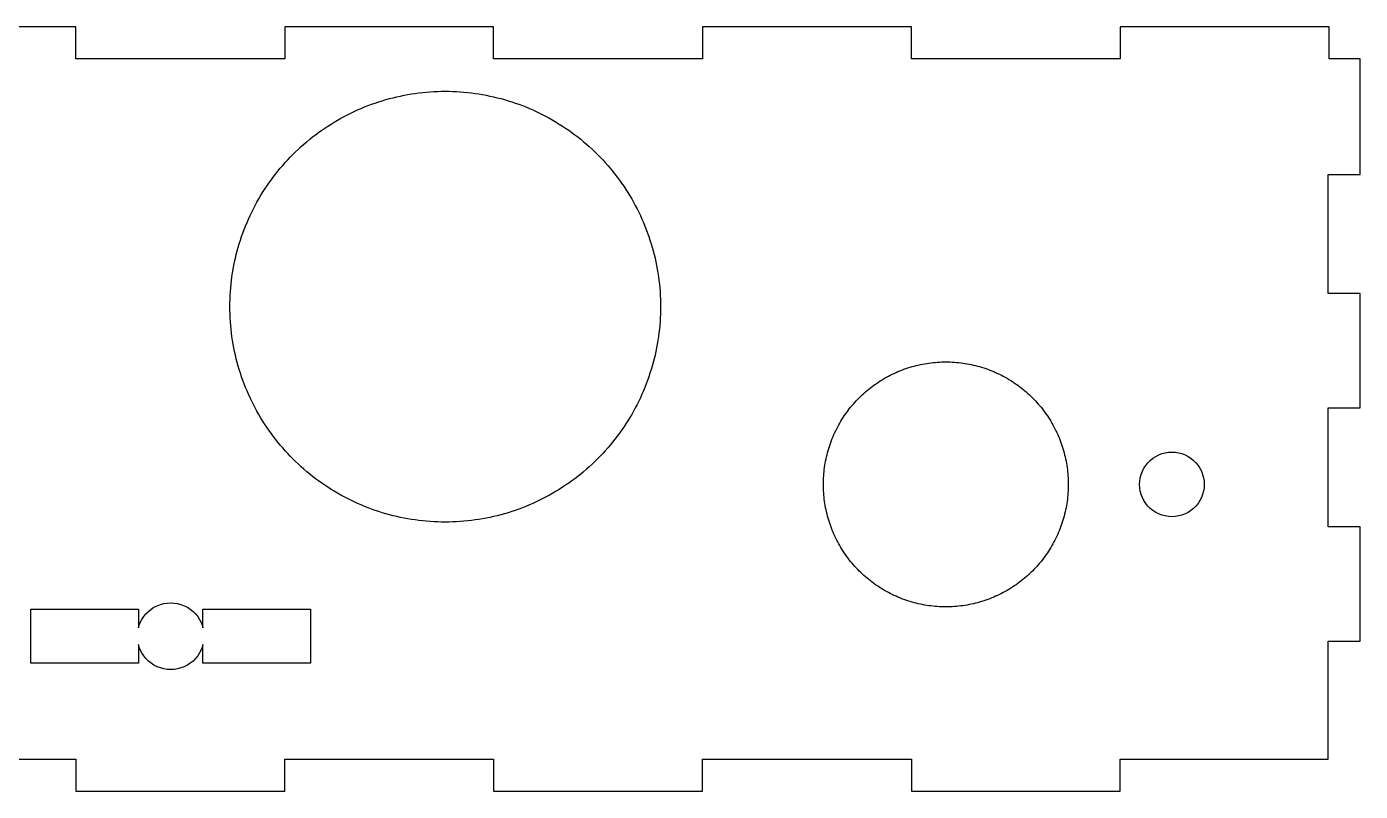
# Model space of a CAD drawing. Header units: metres. Extents: x -28 to 200, y 0 to 71.
# Drawn here: x 76.1 to 200, y 0 to 71 of the extents above; entities that cross this region are included whole.
import ezdxf

# ---------------------------------------------------------------- set-up
doc = ezdxf.new("R2010")
doc.units = ezdxf.units.M

msp = doc.modelspace()

# ---------------------------------------------------------------- linework, layer by layer
for p, q in [((80.7, 71), (61.3, 71)), ((80.7, 68), (80.7, 71)), ((119.5, 71), (100.1, 71)), ((100.1, 71), (100.1, 68)), ((119.5, 68), (119.5, 71)), ((158.3, 71), (138.9, 71)), ((138.9, 71), (138.9, 68)), ((158.3, 68), (158.3, 71)), ((197.1, 71), (177.7, 71)), ((177.7, 71), (177.7, 68)), ((197.1, 68), (197.1, 71)), ((100.1, 68), (80.7, 68)), ((138.9, 68), (119.5, 68)), ((177.7, 68), (158.3, 68)), ((200, 68), (197.1, 68)), ((200, 57.2667), (200, 68)), ((110.162, 64.4059), (110.501, 64.4874)), ((110.501, 64.4874), (110.842, 64.5629)), ((110.842, 64.5629), (111.184, 64.6325)), ((111.184, 64.6325), (111.527, 64.6962)), ((111.527, 64.6962), (111.871, 64.7538)), ((111.871, 64.7538), (112.217, 64.8054)), ((112.217, 64.8054), (112.563, 64.8509)), ((112.563, 64.8509), (112.909, 64.8904)), ((112.909, 64.8904), (113.257, 64.9239)), ((113.257, 64.9239), (113.605, 64.9513)), ((113.605, 64.9513), (113.953, 64.9726)), ((113.953, 64.9726), (114.302, 64.9878)), ((114.302, 64.9878), (114.651, 64.9969)), ((114.651, 64.9969), (115, 65)), ((115, 65), (115.349, 64.9969)), ((115.349, 64.9969), (115.698, 64.9878)), ((115.698, 64.9878), (116.047, 64.9726)), ((116.047, 64.9726), (116.395, 64.9513)), ((116.395, 64.9513), (116.743, 64.9239)), ((116.743, 64.9239), (117.091, 64.8904)), ((117.091, 64.8904), (117.437, 64.8509)), ((117.437, 64.8509), (117.783, 64.8054)), ((117.783, 64.8054), (118.129, 64.7538)), ((118.129, 64.7538), (118.473, 64.6962)), ((118.473, 64.6962), (118.816, 64.6325)), ((118.816, 64.6325), (119.158, 64.5629)), ((119.158, 64.5629), (119.499, 64.4874)), ((119.499, 64.4874), (119.838, 64.4059)), ((106.548, 63.1261), (106.865, 63.2709)), ((106.865, 63.2709), (107.185, 63.4101)), ((107.185, 63.4101), (107.508, 63.5437)), ((107.508, 63.5437), (107.833, 63.6716)), ((107.833, 63.6716), (108.16, 63.7939)), ((108.16, 63.7939), (108.489, 63.9104)), ((108.489, 63.9104), (108.82, 64.0211)), ((108.82, 64.0211), (109.153, 64.1261)), ((109.153, 64.1261), (109.487, 64.2252)), ((109.487, 64.2252), (109.824, 64.3185)), ((109.824, 64.3185), (110.162, 64.4059)), ((119.838, 64.4059), (120.176, 64.3185)), ((120.176, 64.3185), (120.513, 64.2252)), ((120.513, 64.2252), (120.847, 64.1261)), ((120.847, 64.1261), (121.18, 64.0211)), ((121.18, 64.0211), (121.511, 63.9104)), ((121.511, 63.9104), (121.84, 63.7939)), ((121.84, 63.7939), (122.167, 63.6716)), ((122.167, 63.6716), (122.492, 63.5437)), ((122.492, 63.5437), (122.815, 63.4101)), ((122.815, 63.4101), (123.135, 63.2709)), ((123.135, 63.2709), (123.452, 63.1261)), ((104.107, 61.7734), (104.402, 61.961)), ((104.402, 61.961), (104.699, 62.1433)), ((104.699, 62.1433), (105, 62.3205)), ((105, 62.3205), (105.304, 62.4924)), ((105.304, 62.4924), (105.611, 62.659)), ((105.611, 62.659), (105.92, 62.8201)), ((105.92, 62.8201), (106.233, 62.9759)), ((106.233, 62.9759), (106.548, 63.1261)), ((123.452, 63.1261), (123.767, 62.9759)), ((123.767, 62.9759), (124.08, 62.8201)), ((124.08, 62.8201), (124.389, 62.659)), ((124.389, 62.659), (124.696, 62.4924)), ((124.696, 62.4924), (125, 62.3205)), ((125, 62.3205), (125.301, 62.1433)), ((125.301, 62.1433), (125.598, 61.961)), ((125.598, 61.961), (125.893, 61.7734)), ((102.414, 60.5429), (102.687, 60.7602)), ((102.687, 60.7602), (102.964, 60.9727)), ((102.964, 60.9727), (103.244, 61.1803)), ((103.244, 61.1803), (103.528, 61.383)), ((103.528, 61.383), (103.816, 61.5807)), ((103.816, 61.5807), (104.107, 61.7734)), ((125.893, 61.7734), (126.184, 61.5807)), ((126.184, 61.5807), (126.472, 61.383)), ((126.472, 61.383), (126.756, 61.1803)), ((126.756, 61.1803), (127.036, 60.9727)), ((127.036, 60.9727), (127.313, 60.7602)), ((127.313, 60.7602), (127.586, 60.5429)), ((101.107, 59.3868), (101.36, 59.6271)), ((101.36, 59.6271), (101.617, 59.8629)), ((101.617, 59.8629), (101.879, 60.0942)), ((101.879, 60.0942), (102.144, 60.3209)), ((102.144, 60.3209), (102.414, 60.5429)), ((127.586, 60.5429), (127.856, 60.3209)), ((127.856, 60.3209), (128.121, 60.0942)), ((128.121, 60.0942), (128.383, 59.8629)), ((128.383, 59.8629), (128.64, 59.6271)), ((128.64, 59.6271), (128.893, 59.3868)), ((99.9058, 58.1212), (100.137, 58.3826)), ((100.137, 58.3826), (100.373, 58.64)), ((100.373, 58.64), (100.613, 58.8932)), ((100.613, 58.8932), (100.858, 59.1421)), ((100.858, 59.1421), (101.107, 59.3868)), ((128.893, 59.3868), (129.142, 59.1421)), ((129.142, 59.1421), (129.387, 58.8932)), ((129.387, 58.8932), (129.627, 58.64)), ((129.627, 58.64), (129.863, 58.3826)), ((129.863, 58.3826), (130.094, 58.1212)), ((98.8197, 56.7557), (99.0273, 57.0363)), ((99.0273, 57.0363), (99.2398, 57.3132)), ((99.2398, 57.3132), (99.4571, 57.5864)), ((99.4571, 57.5864), (99.6791, 57.8557)), ((99.6791, 57.8557), (99.9058, 58.1212)), ((130.094, 58.1212), (130.321, 57.8557)), ((130.321, 57.8557), (130.543, 57.5864)), ((130.543, 57.5864), (130.76, 57.3132)), ((130.76, 57.3132), (130.973, 57.0363)), ((130.973, 57.0363), (131.18, 56.7557)), ((197, 46.2333), (197, 57.2667)), ((197, 57.2667), (200, 57.2667)), ((98.039, 55.5984), (98.2266, 55.8928)), ((98.2266, 55.8928), (98.4193, 56.1839)), ((98.4193, 56.1839), (98.617, 56.4715)), ((98.617, 56.4715), (98.8197, 56.7557)), ((131.18, 56.7557), (131.383, 56.4715)), ((131.383, 56.4715), (131.581, 56.1839)), ((131.581, 56.1839), (131.773, 55.8928)), ((131.773, 55.8928), (131.961, 55.5984)), ((97.341, 54.3894), (97.5076, 54.6962)), ((97.5076, 54.6962), (97.6795, 55)), ((97.6795, 55), (97.8566, 55.3008)), ((97.8566, 55.3008), (98.039, 55.5984)), ((131.961, 55.5984), (132.143, 55.3008)), ((132.143, 55.3008), (132.321, 55)), ((132.321, 55), (132.492, 54.6962)), ((132.492, 54.6962), (132.659, 54.3894)), ((96.7291, 53.1347), (96.8738, 53.4524)), ((96.8738, 53.4524), (97.0241, 53.7674)), ((97.0241, 53.7674), (97.1799, 54.0798)), ((97.1799, 54.0798), (97.341, 54.3894)), ((132.659, 54.3894), (132.82, 54.0798)), ((132.82, 54.0798), (132.976, 53.7674)), ((132.976, 53.7674), (133.126, 53.4524)), ((133.126, 53.4524), (133.271, 53.1347)), ((96.2061, 51.8404), (96.3284, 52.1674)), ((96.3284, 52.1674), (96.4563, 52.4921)), ((96.4563, 52.4921), (96.5899, 52.8146)), ((96.5899, 52.8146), (96.7291, 53.1347)), ((133.271, 53.1347), (133.41, 52.8146)), ((133.41, 52.8146), (133.544, 52.4921)), ((133.544, 52.4921), (133.672, 52.1674)), ((133.672, 52.1674), (133.794, 51.8404)), ((95.7748, 50.5127), (95.8739, 50.8474)), ((95.8739, 50.8474), (95.9789, 51.1803)), ((95.9789, 51.1803), (96.0896, 51.5114)), ((96.0896, 51.5114), (96.2061, 51.8404)), ((133.794, 51.8404), (133.91, 51.5114)), ((133.91, 51.5114), (134.021, 51.1803)), ((134.021, 51.1803), (134.126, 50.8474)), ((134.126, 50.8474), (134.225, 50.5127)), ((95.5126, 49.499), (95.5941, 49.8384)), ((95.5941, 49.8384), (95.6815, 50.1764)), ((95.6815, 50.1764), (95.7748, 50.5127)), ((134.225, 50.5127), (134.319, 50.1764)), ((134.319, 50.1764), (134.406, 49.8384)), ((134.406, 49.8384), (134.487, 49.499)), ((95.2462, 48.1287), (95.3038, 48.473)), ((95.3038, 48.473), (95.3674, 48.8162)), ((95.3674, 48.8162), (95.437, 49.1582)), ((95.437, 49.1582), (95.5126, 49.499)), ((134.487, 49.499), (134.563, 49.1582)), ((134.563, 49.1582), (134.633, 48.8162)), ((134.633, 48.8162), (134.696, 48.473)), ((134.696, 48.473), (134.754, 48.1287)), ((95.0761, 46.7431), (95.1096, 47.0906)), ((95.1096, 47.0906), (95.1491, 47.4374)), ((95.1491, 47.4374), (95.1946, 47.7835)), ((95.1946, 47.7835), (95.2462, 48.1287)), ((134.754, 48.1287), (134.805, 47.7835)), ((134.805, 47.7835), (134.851, 47.4374)), ((134.851, 47.4374), (134.89, 47.0906)), ((134.89, 47.0906), (134.924, 46.7431)), ((95.0122, 45.698), (95.0274, 46.0467)), ((95.0274, 46.0467), (95.0487, 46.3951)), ((95.0487, 46.3951), (95.0761, 46.7431)), ((134.924, 46.7431), (134.951, 46.3951)), ((134.951, 46.3951), (134.973, 46.0467)), ((134.973, 46.0467), (134.988, 45.698)), ((200, 46.2333), (197, 46.2333)), ((200, 35.6), (200, 46.2333)), ((95, 45), (95.003, 45.349)), ((95.003, 44.6509), (95, 45)), ((95.003, 45.349), (95.0122, 45.698)), ((95.0122, 44.302), (95.003, 44.6509)), ((134.988, 45.698), (134.997, 45.349)), ((134.997, 44.6509), (134.988, 44.302)), ((134.997, 45.349), (135, 45)), ((135, 45), (134.997, 44.6509)), ((95.0274, 43.9533), (95.0122, 44.302)), ((95.0487, 43.6049), (95.0274, 43.9533)), ((95.0761, 43.2569), (95.0487, 43.6049)), ((134.951, 43.6049), (134.924, 43.2569)), ((134.973, 43.9533), (134.951, 43.6049)), ((134.988, 44.302), (134.973, 43.9533)), ((95.1096, 42.9094), (95.0761, 43.2569)), ((95.1491, 42.5626), (95.1096, 42.9094)), ((95.1946, 42.2165), (95.1491, 42.5626)), ((95.2462, 41.8713), (95.1946, 42.2165)), ((134.805, 42.2165), (134.754, 41.8713)), ((134.851, 42.5626), (134.805, 42.2165)), ((134.89, 42.9094), (134.851, 42.5626)), ((134.924, 43.2569), (134.89, 42.9094)), ((95.3038, 41.527), (95.2462, 41.8713)), ((95.3674, 41.1838), (95.3038, 41.527)), ((95.437, 40.8418), (95.3674, 41.1838)), ((134.633, 41.1838), (134.563, 40.8418)), ((134.696, 41.527), (134.633, 41.1838)), ((134.754, 41.8713), (134.696, 41.527)), ((95.5126, 40.501), (95.437, 40.8418)), ((95.5941, 40.1616), (95.5126, 40.501)), ((95.6815, 39.8236), (95.5941, 40.1616)), ((95.7748, 39.4872), (95.6815, 39.8236)), ((134.319, 39.8236), (134.225, 39.4872)), ((134.406, 40.1616), (134.319, 39.8236)), ((134.487, 40.501), (134.406, 40.1616)), ((134.563, 40.8418), (134.487, 40.501)), ((159.135, 39.6264), (159.33, 39.666)), ((159.33, 39.666), (159.525, 39.7022)), ((159.525, 39.7022), (159.721, 39.735)), ((159.721, 39.735), (159.917, 39.7643)), ((159.917, 39.7643), (160.114, 39.7902)), ((160.114, 39.7902), (160.311, 39.8127)), ((160.311, 39.8127), (160.509, 39.8317)), ((160.509, 39.8317), (160.707, 39.8473)), ((160.707, 39.8473), (160.905, 39.8594)), ((160.905, 39.8594), (161.103, 39.8681)), ((161.103, 39.8681), (161.301, 39.8733)), ((161.301, 39.8733), (161.5, 39.875)), ((161.5, 39.875), (161.699, 39.8733)), ((161.699, 39.8733), (161.897, 39.8681)), ((161.897, 39.8681), (162.095, 39.8594)), ((162.095, 39.8594), (162.293, 39.8473)), ((162.293, 39.8473), (162.491, 39.8317)), ((162.491, 39.8317), (162.689, 39.8127)), ((162.689, 39.8127), (162.886, 39.7902)), ((162.886, 39.7902), (163.083, 39.7643)), ((163.083, 39.7643), (163.279, 39.735)), ((163.279, 39.735), (163.475, 39.7022)), ((163.475, 39.7022), (163.67, 39.666)), ((163.67, 39.666), (163.865, 39.6264)), ((95.8739, 39.1526), (95.7748, 39.4872)), ((95.9789, 38.8197), (95.8739, 39.1526)), ((96.0896, 38.4886), (95.9789, 38.8197)), ((96.2061, 38.1596), (96.0896, 38.4886)), ((133.91, 38.4886), (133.794, 38.1596)), ((134.021, 38.8197), (133.91, 38.4886)), ((134.126, 39.1526), (134.021, 38.8197)), ((134.225, 39.4872), (134.126, 39.1526)), ((155.812, 38.351), (155.985, 38.4488)), ((155.985, 38.4488), (156.16, 38.5435)), ((156.16, 38.5435), (156.336, 38.6352)), ((156.336, 38.6352), (156.514, 38.7238)), ((156.514, 38.7238), (156.693, 38.8092)), ((156.693, 38.8092), (156.873, 38.8916)), ((156.873, 38.8916), (157.055, 38.9707)), ((157.055, 38.9707), (157.239, 39.0467)), ((157.239, 39.0467), (157.424, 39.1195)), ((157.424, 39.1195), (157.61, 39.189)), ((157.61, 39.189), (157.797, 39.2553)), ((157.797, 39.2553), (157.985, 39.3183)), ((157.985, 39.3183), (158.174, 39.378)), ((158.174, 39.378), (158.365, 39.4343)), ((158.365, 39.4343), (158.556, 39.4874)), ((158.556, 39.4874), (158.748, 39.5371)), ((158.748, 39.5371), (158.941, 39.5835)), ((158.941, 39.5835), (159.135, 39.6264)), ((163.865, 39.6264), (164.059, 39.5835)), ((164.059, 39.5835), (164.252, 39.5371)), ((164.252, 39.5371), (164.444, 39.4874)), ((164.444, 39.4874), (164.635, 39.4343)), ((164.635, 39.4343), (164.826, 39.378)), ((164.826, 39.378), (165.015, 39.3183)), ((165.015, 39.3183), (165.203, 39.2553)), ((165.203, 39.2553), (165.39, 39.189)), ((165.39, 39.189), (165.576, 39.1195)), ((165.576, 39.1195), (165.761, 39.0467)), ((165.761, 39.0467), (165.945, 38.9707)), ((165.945, 38.9707), (166.127, 38.8916)), ((166.127, 38.8916), (166.307, 38.8092)), ((166.307, 38.8092), (166.486, 38.7238)), ((166.486, 38.7238), (166.664, 38.6352)), ((166.664, 38.6352), (166.84, 38.5435)), ((166.84, 38.5435), (167.015, 38.4488)), ((167.015, 38.4488), (167.188, 38.351)), ((96.3284, 37.8326), (96.2061, 38.1596)), ((96.4563, 37.5079), (96.3284, 37.8326)), ((96.5899, 37.1854), (96.4563, 37.5079)), ((96.7291, 36.8653), (96.5899, 37.1854)), ((133.41, 37.1854), (133.271, 36.8653)), ((133.544, 37.5079), (133.41, 37.1854)), ((133.672, 37.8326), (133.544, 37.5079)), ((133.794, 38.1596), (133.672, 37.8326)), ((154.037, 37.0848), (154.188, 37.2137)), ((154.188, 37.2137), (154.341, 37.34)), ((154.341, 37.34), (154.497, 37.4636)), ((154.497, 37.4636), (154.654, 37.5845)), ((154.654, 37.5845), (154.814, 37.7026)), ((154.814, 37.7026), (154.976, 37.8179)), ((154.976, 37.8179), (155.139, 37.9303)), ((155.139, 37.9303), (155.305, 38.0399)), ((155.305, 38.0399), (155.472, 38.1465)), ((155.472, 38.1465), (155.641, 38.2503)), ((155.641, 38.2503), (155.812, 38.351)), ((167.188, 38.351), (167.359, 38.2503)), ((167.359, 38.2503), (167.528, 38.1465)), ((167.528, 38.1465), (167.695, 38.0399)), ((167.695, 38.0399), (167.861, 37.9303)), ((167.861, 37.9303), (168.024, 37.8179)), ((168.024, 37.8179), (168.186, 37.7026)), ((168.186, 37.7026), (168.346, 37.5845)), ((168.346, 37.5845), (168.503, 37.4636)), ((168.503, 37.4636), (168.659, 37.34)), ((168.659, 37.34), (168.812, 37.2137)), ((168.812, 37.2137), (168.963, 37.0848)), ((96.8738, 36.5476), (96.7291, 36.8653)), ((97.0241, 36.2326), (96.8738, 36.5476)), ((97.1799, 35.9202), (97.0241, 36.2326)), ((132.976, 36.2326), (132.82, 35.9202)), ((133.126, 36.5476), (132.976, 36.2326)), ((133.271, 36.8653), (133.126, 36.5476)), ((152.786, 35.8117), (152.915, 35.9627)), ((152.915, 35.9627), (153.047, 36.1114)), ((153.047, 36.1114), (153.181, 36.2577)), ((153.181, 36.2577), (153.318, 36.4017)), ((153.318, 36.4017), (153.457, 36.5433)), ((153.457, 36.5433), (153.598, 36.6825)), ((153.598, 36.6825), (153.742, 36.8191)), ((153.742, 36.8191), (153.889, 36.9533)), ((153.889, 36.9533), (154.037, 37.0848)), ((168.963, 37.0848), (169.111, 36.9533)), ((169.111, 36.9533), (169.258, 36.8191)), ((169.258, 36.8191), (169.402, 36.6825)), ((169.402, 36.6825), (169.543, 36.5433)), ((169.543, 36.5433), (169.682, 36.4017)), ((169.682, 36.4017), (169.819, 36.2577)), ((169.819, 36.2577), (169.953, 36.1114)), ((169.953, 36.1114), (170.085, 35.9627)), ((170.085, 35.9627), (170.214, 35.8117)), ((97.341, 35.6106), (97.1799, 35.9202)), ((97.5076, 35.3038), (97.341, 35.6106)), ((97.6795, 35), (97.5076, 35.3038)), ((97.8566, 34.6992), (97.6795, 35)), ((98.039, 34.4016), (97.8566, 34.6992)), ((132.143, 34.6992), (131.961, 34.4016)), ((132.321, 35), (132.143, 34.6992)), ((132.492, 35.3038), (132.321, 35)), ((132.659, 35.6106), (132.492, 35.3038)), ((132.82, 35.9202), (132.659, 35.6106)), ((151.853, 34.5278), (151.96, 34.6953)), ((151.96, 34.6953), (152.07, 34.8608)), ((152.07, 34.8608), (152.182, 35.0244)), ((152.182, 35.0244), (152.297, 35.1861)), ((152.297, 35.1861), (152.416, 35.3456)), ((152.416, 35.3456), (152.536, 35.5031)), ((152.536, 35.5031), (152.66, 35.6585)), ((152.66, 35.6585), (152.786, 35.8117)), ((170.214, 35.8117), (170.34, 35.6585)), ((170.34, 35.6585), (170.464, 35.5031)), ((170.464, 35.5031), (170.584, 35.3456)), ((170.584, 35.3456), (170.703, 35.1861)), ((170.703, 35.1861), (170.818, 35.0244)), ((170.818, 35.0244), (170.93, 34.8608)), ((170.93, 34.8608), (171.04, 34.6953)), ((171.04, 34.6953), (171.147, 34.5278)), ((197, 24.5667), (197, 35.6)), ((197, 35.6), (200, 35.6)), ((98.2266, 34.1072), (98.039, 34.4016)), ((98.4193, 33.8161), (98.2266, 34.1072)), ((98.617, 33.5285), (98.4193, 33.8161)), ((98.8197, 33.2443), (98.617, 33.5285)), ((131.383, 33.5285), (131.18, 33.2443)), ((131.581, 33.8161), (131.383, 33.5285)), ((131.773, 34.1072), (131.581, 33.8161)), ((131.961, 34.4016), (131.773, 34.1072)), ((151.191, 33.3073), (151.276, 33.4865)), ((151.276, 33.4865), (151.365, 33.6641)), ((151.365, 33.6641), (151.456, 33.8402)), ((151.456, 33.8402), (151.551, 34.0147)), ((151.551, 34.0147), (151.649, 34.1875)), ((151.649, 34.1875), (151.75, 34.3586)), ((151.75, 34.3586), (151.853, 34.5278)), ((171.147, 34.5278), (171.25, 34.3586)), ((171.25, 34.3586), (171.351, 34.1875)), ((171.351, 34.1875), (171.449, 34.0147)), ((171.449, 34.0147), (171.544, 33.8402)), ((171.544, 33.8402), (171.635, 33.6641)), ((171.635, 33.6641), (171.724, 33.4865)), ((171.724, 33.4865), (171.809, 33.3073)), ((99.0273, 32.9637), (98.8197, 33.2443)), ((99.2398, 32.6868), (99.0273, 32.9637)), ((99.4571, 32.4136), (99.2398, 32.6868)), ((99.6791, 32.1442), (99.4571, 32.4136)), ((130.543, 32.4136), (130.321, 32.1442)), ((130.76, 32.6868), (130.543, 32.4136)), ((130.973, 32.9637), (130.76, 32.6868)), ((131.18, 33.2443), (130.973, 32.9637)), ((150.745, 32.2033), (150.811, 32.3905)), ((150.811, 32.3905), (150.881, 32.5764)), ((150.881, 32.5764), (150.953, 32.7611)), ((150.953, 32.7611), (151.029, 32.9446)), ((151.029, 32.9446), (151.108, 33.1266)), ((151.108, 33.1266), (151.191, 33.3073)), ((171.809, 33.3073), (171.892, 33.1266)), ((171.892, 33.1266), (171.971, 32.9446)), ((171.971, 32.9446), (172.047, 32.7611)), ((172.047, 32.7611), (172.119, 32.5764)), ((172.119, 32.5764), (172.189, 32.3905)), ((172.189, 32.3905), (172.255, 32.2033)), ((99.9058, 31.8788), (99.6791, 32.1442)), ((100.137, 31.6174), (99.9058, 31.8788)), ((100.373, 31.36), (100.137, 31.6174)), ((100.613, 31.1068), (100.373, 31.36)), ((100.858, 30.8579), (100.613, 31.1068)), ((129.387, 31.1068), (129.142, 30.8579)), ((129.627, 31.36), (129.387, 31.1068)), ((129.863, 31.6174), (129.627, 31.36)), ((130.094, 31.8788), (129.863, 31.6174)), ((130.321, 32.1442), (130.094, 31.8788)), ((150.374, 30.865), (150.417, 31.0588)), ((150.417, 31.0588), (150.463, 31.2519)), ((150.463, 31.2519), (150.513, 31.4441)), ((150.513, 31.4441), (150.566, 31.6354)), ((150.566, 31.6354), (150.622, 31.8257)), ((150.622, 31.8257), (150.682, 32.0151)), ((150.682, 32.0151), (150.745, 32.2033)), ((172.255, 32.2033), (172.318, 32.0151)), ((172.318, 32.0151), (172.378, 31.8257)), ((172.378, 31.8257), (172.434, 31.6354)), ((172.434, 31.6354), (172.487, 31.4441)), ((172.487, 31.4441), (172.537, 31.2519)), ((172.537, 31.2519), (172.583, 31.0588)), ((172.583, 31.0588), (172.626, 30.865)), ((180.737, 30.927), (181, 31.0981)), ((181, 31.0981), (181.28, 31.2406)), ((181.28, 31.2406), (181.573, 31.3532)), ((181.573, 31.3532), (181.876, 31.4344)), ((181.876, 31.4344), (182.186, 31.4836)), ((182.186, 31.4836), (182.5, 31.5)), ((182.5, 31.5), (182.814, 31.4836)), ((182.814, 31.4836), (183.124, 31.4344)), ((183.124, 31.4344), (183.427, 31.3532)), ((183.427, 31.3532), (183.72, 31.2406)), ((183.72, 31.2406), (184, 31.0981)), ((184, 31.0981), (184.263, 30.927)), ((101.107, 30.6132), (100.858, 30.8579)), ((101.36, 30.3729), (101.107, 30.6132)), ((101.617, 30.1371), (101.36, 30.3729)), ((101.879, 29.9058), (101.617, 30.1371)), ((102.144, 29.6791), (101.879, 29.9058)), ((128.121, 29.9058), (127.856, 29.6791)), ((128.383, 30.1371), (128.121, 29.9058)), ((128.64, 30.3729), (128.383, 30.1371)), ((128.893, 30.6132), (128.64, 30.3729)), ((129.142, 30.8579), (128.893, 30.6132)), ((150.187, 29.689), (150.21, 29.8863)), ((150.21, 29.8863), (150.236, 30.0831)), ((150.236, 30.0831), (150.265, 30.2794)), ((150.265, 30.2794), (150.298, 30.4752)), ((150.298, 30.4752), (150.334, 30.6704)), ((150.334, 30.6704), (150.374, 30.865)), ((172.626, 30.865), (172.666, 30.6704)), ((172.666, 30.6704), (172.702, 30.4752)), ((172.702, 30.4752), (172.735, 30.2794)), ((172.735, 30.2794), (172.764, 30.0831)), ((172.764, 30.0831), (172.79, 29.8863)), ((172.79, 29.8863), (172.813, 29.689)), ((179.759, 29.7202), (179.902, 30)), ((179.902, 30), (180.073, 30.2634)), ((180.073, 30.2634), (180.271, 30.5074)), ((180.271, 30.5074), (180.493, 30.7294)), ((180.493, 30.7294), (180.737, 30.927)), ((184.263, 30.927), (184.507, 30.7294)), ((184.507, 30.7294), (184.729, 30.5074)), ((184.729, 30.5074), (184.927, 30.2634)), ((184.927, 30.2634), (185.098, 30)), ((185.098, 30), (185.241, 29.7202)), ((102.414, 29.4571), (102.144, 29.6791)), ((102.687, 29.2398), (102.414, 29.4571)), ((102.964, 29.0273), (102.687, 29.2398)), ((103.244, 28.8197), (102.964, 29.0273)), ((103.528, 28.617), (103.244, 28.8197)), ((103.816, 28.4192), (103.528, 28.617)), ((126.472, 28.617), (126.184, 28.4192)), ((126.756, 28.8197), (126.472, 28.617)), ((127.036, 29.0273), (126.756, 28.8197)), ((127.313, 29.2398), (127.036, 29.0273)), ((127.586, 29.4571), (127.313, 29.2398)), ((127.856, 29.6791), (127.586, 29.4571)), ((150.125, 28.5), (150.127, 28.6985)), ((150.127, 28.3015), (150.125, 28.5)), ((150.127, 28.6985), (150.132, 28.897)), ((150.132, 28.897), (150.141, 29.0953)), ((150.141, 29.0953), (150.153, 29.2935)), ((150.153, 29.2935), (150.168, 29.4914)), ((150.168, 29.4914), (150.187, 29.689)), ((172.813, 29.689), (172.832, 29.4914)), ((172.832, 29.4914), (172.847, 29.2935)), ((172.847, 29.2935), (172.859, 29.0953)), ((172.859, 29.0953), (172.868, 28.897)), ((172.868, 28.897), (172.873, 28.6985)), ((172.873, 28.6985), (172.875, 28.5)), ((172.875, 28.5), (172.873, 28.3015)), ((179.5, 28.5), (179.516, 28.8136)), ((179.516, 28.1864), (179.5, 28.5)), ((179.516, 28.8136), (179.566, 29.1237)), ((179.566, 29.1237), (179.647, 29.427)), ((179.647, 29.427), (179.759, 29.7202)), ((185.241, 29.7202), (185.353, 29.427)), ((185.353, 29.427), (185.434, 29.1237)), ((185.434, 29.1237), (185.484, 28.8136)), ((185.484, 28.8136), (185.5, 28.5)), ((185.5, 28.5), (185.484, 28.1864)), ((104.107, 28.2266), (103.816, 28.4192)), ((104.402, 28.039), (104.107, 28.2266)), ((104.699, 27.8566), (104.402, 28.039)), ((105, 27.6795), (104.699, 27.8566)), ((105.304, 27.5076), (105, 27.6795)), ((105.611, 27.341), (105.304, 27.5076)), ((105.92, 27.1799), (105.611, 27.341)), ((124.389, 27.341), (124.08, 27.1799)), ((124.696, 27.5076), (124.389, 27.341)), ((125, 27.6795), (124.696, 27.5076)), ((125.301, 27.8566), (125, 27.6795)), ((125.598, 28.039), (125.301, 27.8566)), ((125.893, 28.2266), (125.598, 28.039)), ((126.184, 28.4192), (125.893, 28.2266)), ((150.132, 28.103), (150.127, 28.3015)), ((150.141, 27.9047), (150.132, 28.103)), ((150.153, 27.7065), (150.141, 27.9047)), ((150.168, 27.5086), (150.153, 27.7065)), ((150.187, 27.311), (150.168, 27.5086)), ((150.21, 27.1137), (150.187, 27.311)), ((172.813, 27.311), (172.79, 27.1137)), ((172.832, 27.5086), (172.813, 27.311)), ((172.847, 27.7065), (172.832, 27.5086)), ((172.859, 27.9047), (172.847, 27.7065)), ((172.868, 28.103), (172.859, 27.9047)), ((172.873, 28.3015), (172.868, 28.103)), ((179.566, 27.8763), (179.516, 28.1864)), ((179.647, 27.5729), (179.566, 27.8763)), ((179.759, 27.2798), (179.647, 27.5729)), ((179.902, 27), (179.759, 27.2798)), ((185.241, 27.2798), (185.098, 27)), ((185.353, 27.5729), (185.241, 27.2798)), ((185.434, 27.8763), (185.353, 27.5729)), ((185.484, 28.1864), (185.434, 27.8763)), ((106.233, 27.0241), (105.92, 27.1799)), ((106.548, 26.8738), (106.233, 27.0241)), ((106.865, 26.7291), (106.548, 26.8738)), ((107.185, 26.5899), (106.865, 26.7291)), ((107.508, 26.4563), (107.185, 26.5899)), ((107.833, 26.3284), (107.508, 26.4563)), ((108.16, 26.2061), (107.833, 26.3284)), ((108.489, 26.0896), (108.16, 26.2061)), ((108.82, 25.9789), (108.489, 26.0896)), ((121.511, 26.0896), (121.18, 25.9789)), ((121.84, 26.2061), (121.511, 26.0896)), ((122.167, 26.3284), (121.84, 26.2061)), ((122.492, 26.4563), (122.167, 26.3284)), ((122.815, 26.5899), (122.492, 26.4563)), ((123.135, 26.7291), (122.815, 26.5899)), ((123.452, 26.8738), (123.135, 26.7291)), ((123.767, 27.0241), (123.452, 26.8738)), ((124.08, 27.1799), (123.767, 27.0241)), ((150.236, 26.9169), (150.21, 27.1137)), ((150.265, 26.7206), (150.236, 26.9169)), ((150.298, 26.5247), (150.265, 26.7206)), ((150.334, 26.3295), (150.298, 26.5247)), ((150.374, 26.135), (150.334, 26.3295)), ((150.417, 25.9412), (150.374, 26.135)), ((172.626, 26.135), (172.583, 25.9412)), ((172.666, 26.3295), (172.626, 26.135)), ((172.702, 26.5247), (172.666, 26.3295)), ((172.735, 26.7206), (172.702, 26.5247)), ((172.764, 26.9169), (172.735, 26.7206)), ((172.79, 27.1137), (172.764, 26.9169)), ((180.073, 26.7366), (179.902, 27)), ((180.271, 26.4926), (180.073, 26.7366)), ((180.493, 26.2706), (180.271, 26.4926)), ((180.737, 26.0729), (180.493, 26.2706)), ((181, 25.9019), (180.737, 26.0729)), ((184.263, 26.0729), (184, 25.9019)), ((184.507, 26.2706), (184.263, 26.0729)), ((184.729, 26.4926), (184.507, 26.2706)), ((184.927, 26.7366), (184.729, 26.4926)), ((185.098, 27), (184.927, 26.7366)), ((109.153, 25.8739), (108.82, 25.9789)), ((109.487, 25.7748), (109.153, 25.8739)), ((109.824, 25.6815), (109.487, 25.7748)), ((110.162, 25.5941), (109.824, 25.6815)), ((110.501, 25.5126), (110.162, 25.5941)), ((110.842, 25.437), (110.501, 25.5126)), ((111.184, 25.3674), (110.842, 25.437)), ((111.527, 25.3038), (111.184, 25.3674)), ((111.871, 25.2462), (111.527, 25.3038)), ((112.217, 25.1946), (111.871, 25.2462)), ((112.563, 25.1491), (112.217, 25.1946)), ((112.909, 25.1096), (112.563, 25.1491)), ((113.257, 25.0761), (112.909, 25.1096)), ((113.605, 25.0487), (113.257, 25.0761)), ((113.953, 25.0274), (113.605, 25.0487)), ((114.302, 25.0122), (113.953, 25.0274)), ((114.651, 25.003), (114.302, 25.0122)), ((115, 25), (114.651, 25.003)), ((115.349, 25.003), (115, 25)), ((115.698, 25.0122), (115.349, 25.003)), ((116.047, 25.0274), (115.698, 25.0122)), ((116.395, 25.0487), (116.047, 25.0274)), ((116.743, 25.0761), (116.395, 25.0487)), ((117.091, 25.1096), (116.743, 25.0761)), ((117.437, 25.1491), (117.091, 25.1096)), ((117.783, 25.1946), (117.437, 25.1491)), ((118.129, 25.2462), (117.783, 25.1946)), ((118.473, 25.3038), (118.129, 25.2462)), ((118.816, 25.3674), (118.473, 25.3038)), ((119.158, 25.437), (118.816, 25.3674)), ((119.499, 25.5126), (119.158, 25.437)), ((119.838, 25.5941), (119.499, 25.5126)), ((120.176, 25.6815), (119.838, 25.5941)), ((120.513, 25.7748), (120.176, 25.6815)), ((120.847, 25.8739), (120.513, 25.7748)), ((121.18, 25.9789), (120.847, 25.8739)), ((150.463, 25.7481), (150.417, 25.9412)), ((150.513, 25.5559), (150.463, 25.7481)), ((150.566, 25.3646), (150.513, 25.5559)), ((150.622, 25.1743), (150.566, 25.3646)), ((150.682, 24.9849), (150.622, 25.1743)), ((150.745, 24.7967), (150.682, 24.9849)), ((150.811, 24.6095), (150.745, 24.7967)), ((172.255, 24.7967), (172.189, 24.6095)), ((172.318, 24.9849), (172.255, 24.7967)), ((172.378, 25.1743), (172.318, 24.9849)), ((172.434, 25.3646), (172.378, 25.1743)), ((172.487, 25.5559), (172.434, 25.3646)), ((172.537, 25.7481), (172.487, 25.5559)), ((172.583, 25.9412), (172.537, 25.7481)), ((181.28, 25.7594), (181, 25.9019)), ((181.573, 25.6468), (181.28, 25.7594)), ((181.876, 25.5656), (181.573, 25.6468)), ((182.186, 25.5164), (181.876, 25.5656)), ((182.5, 25.5), (182.186, 25.5164)), ((182.814, 25.5164), (182.5, 25.5)), ((183.124, 25.5656), (182.814, 25.5164)), ((183.427, 25.6468), (183.124, 25.5656)), ((183.72, 25.7594), (183.427, 25.6468)), ((184, 25.9019), (183.72, 25.7594)), ((150.881, 24.4236), (150.811, 24.6095)), ((150.953, 24.2388), (150.881, 24.4236)), ((151.029, 24.0554), (150.953, 24.2388)), ((151.108, 23.8734), (151.029, 24.0554)), ((151.191, 23.6927), (151.108, 23.8734)), ((151.276, 23.5135), (151.191, 23.6927)), ((171.809, 23.6927), (171.724, 23.5135)), ((171.892, 23.8734), (171.809, 23.6927)), ((171.971, 24.0554), (171.892, 23.8734)), ((172.047, 24.2388), (171.971, 24.0554)), ((172.119, 24.4236), (172.047, 24.2388)), ((172.189, 24.6095), (172.119, 24.4236)), ((200, 24.5667), (197, 24.5667)), ((200, 13.9333), (200, 24.5667)), ((151.365, 23.3358), (151.276, 23.5135)), ((151.456, 23.1598), (151.365, 23.3358)), ((151.551, 22.9853), (151.456, 23.1598)), ((151.649, 22.8125), (151.551, 22.9853)), ((151.75, 22.6414), (151.649, 22.8125)), ((151.853, 22.4722), (151.75, 22.6414)), ((151.96, 22.3047), (151.853, 22.4722)), ((152.07, 22.1392), (151.96, 22.3047)), ((171.04, 22.3047), (170.93, 22.1392)), ((171.147, 22.4722), (171.04, 22.3047)), ((171.25, 22.6414), (171.147, 22.4722)), ((171.351, 22.8125), (171.25, 22.6414)), ((171.449, 22.9853), (171.351, 22.8125)), ((171.544, 23.1598), (171.449, 22.9853)), ((171.635, 23.3358), (171.544, 23.1598)), ((171.724, 23.5135), (171.635, 23.3358)), ((152.182, 21.9756), (152.07, 22.1392)), ((152.297, 21.8139), (152.182, 21.9756)), ((152.416, 21.6543), (152.297, 21.8139)), ((152.536, 21.4968), (152.416, 21.6543)), ((152.66, 21.3415), (152.536, 21.4968)), ((152.786, 21.1883), (152.66, 21.3415)), ((152.915, 21.0373), (152.786, 21.1883)), ((170.214, 21.1883), (170.085, 21.0373)), ((170.34, 21.3415), (170.214, 21.1883)), ((170.464, 21.4968), (170.34, 21.3415)), ((170.584, 21.6543), (170.464, 21.4968)), ((170.703, 21.8139), (170.584, 21.6543)), ((170.818, 21.9756), (170.703, 21.8139)), ((170.93, 22.1392), (170.818, 21.9756)), ((153.047, 20.8886), (152.915, 21.0373)), ((153.181, 20.7423), (153.047, 20.8886)), ((153.318, 20.5983), (153.181, 20.7423)), ((153.457, 20.4566), (153.318, 20.5983)), ((153.598, 20.3175), (153.457, 20.4566)), ((153.742, 20.1808), (153.598, 20.3175)), ((153.889, 20.0467), (153.742, 20.1808)), ((154.037, 19.9152), (153.889, 20.0467)), ((154.188, 19.7862), (154.037, 19.9152)), ((168.963, 19.9152), (168.812, 19.7862)), ((169.111, 20.0467), (168.963, 19.9152)), ((169.258, 20.1808), (169.111, 20.0467)), ((169.402, 20.3175), (169.258, 20.1808)), ((169.543, 20.4566), (169.402, 20.3175)), ((169.682, 20.5983), (169.543, 20.4566)), ((169.819, 20.7423), (169.682, 20.5983)), ((169.953, 20.8886), (169.819, 20.7423)), ((170.085, 21.0373), (169.953, 20.8886)), ((154.341, 19.66), (154.188, 19.7862)), ((154.497, 19.5364), (154.341, 19.66)), ((154.654, 19.4155), (154.497, 19.5364)), ((154.814, 19.2974), (154.654, 19.4155)), ((154.976, 19.1821), (154.814, 19.2974)), ((155.139, 19.0697), (154.976, 19.1821)), ((155.305, 18.9601), (155.139, 19.0697)), ((155.472, 18.8535), (155.305, 18.9601)), ((155.641, 18.7497), (155.472, 18.8535)), ((155.812, 18.649), (155.641, 18.7497)), ((155.985, 18.5512), (155.812, 18.649)), ((167.188, 18.649), (167.015, 18.5512)), ((167.359, 18.7497), (167.188, 18.649)), ((167.528, 18.8535), (167.359, 18.7497)), ((167.695, 18.9601), (167.528, 18.8535)), ((167.861, 19.0697), (167.695, 18.9601)), ((168.024, 19.1821), (167.861, 19.0697)), ((168.186, 19.2974), (168.024, 19.1821)), ((168.346, 19.4155), (168.186, 19.2974)), ((168.503, 19.5364), (168.346, 19.4155)), ((168.659, 19.66), (168.503, 19.5364)), ((168.812, 19.7862), (168.659, 19.66)), ((88.2391, 17.232), (88.542, 17.3483)), ((88.542, 17.3483), (88.8555, 17.4323)), ((88.8555, 17.4323), (89.176, 17.483)), ((89.176, 17.483), (89.5, 17.5)), ((89.5, 17.5), (89.824, 17.483)), ((89.824, 17.483), (90.1445, 17.4323)), ((90.1445, 17.4323), (90.4579, 17.3483)), ((90.4579, 17.3483), (90.7609, 17.232)), ((156.16, 18.4565), (155.985, 18.5512)), ((156.336, 18.3648), (156.16, 18.4565)), ((156.514, 18.2762), (156.336, 18.3648)), ((156.693, 18.1908), (156.514, 18.2762)), ((156.873, 18.1084), (156.693, 18.1908)), ((157.055, 18.0293), (156.873, 18.1084)), ((157.239, 17.9533), (157.055, 18.0293)), ((157.424, 17.8805), (157.239, 17.9533)), ((157.61, 17.811), (157.424, 17.8805)), ((157.797, 17.7447), (157.61, 17.811)), ((157.985, 17.6817), (157.797, 17.7447)), ((158.174, 17.622), (157.985, 17.6817)), ((158.365, 17.5656), (158.174, 17.622)), ((158.556, 17.5126), (158.365, 17.5656)), ((158.748, 17.4629), (158.556, 17.5126)), ((158.941, 17.4165), (158.748, 17.4629)), ((159.135, 17.3736), (158.941, 17.4165)), ((159.33, 17.334), (159.135, 17.3736)), ((163.865, 17.3736), (163.67, 17.334)), ((164.059, 17.4165), (163.865, 17.3736)), ((164.252, 17.4629), (164.059, 17.4165)), ((164.444, 17.5126), (164.252, 17.4629)), ((164.635, 17.5656), (164.444, 17.5126)), ((164.826, 17.622), (164.635, 17.5656)), ((165.015, 17.6817), (164.826, 17.622)), ((165.203, 17.7447), (165.015, 17.6817)), ((165.39, 17.811), (165.203, 17.7447)), ((165.576, 17.8805), (165.39, 17.811)), ((165.761, 17.9533), (165.576, 17.8805)), ((165.945, 18.0293), (165.761, 17.9533)), ((166.127, 18.1084), (165.945, 18.0293)), ((166.307, 18.1908), (166.127, 18.1084)), ((166.486, 18.2762), (166.307, 18.1908)), ((166.664, 18.3648), (166.486, 18.2762)), ((166.84, 18.4565), (166.664, 18.3648)), ((167.015, 18.5512), (166.84, 18.4565)), ((76.5, 11.9), (76.5, 16.9)), ((76.5, 16.9), (86.5, 16.9)), ((86.5, 16.9), (86.5, 15.1649)), ((86.8153, 15.95), (86.9921, 16.2221)), ((86.9921, 16.2221), (87.1962, 16.4743)), ((87.1962, 16.4743), (87.4257, 16.7037)), ((87.4257, 16.7037), (87.6779, 16.9079)), ((87.6779, 16.9079), (87.95, 17.0847)), ((87.95, 17.0847), (88.2391, 17.232)), ((90.7609, 17.232), (91.05, 17.0847)), ((91.05, 17.0847), (91.3221, 16.9079)), ((91.3221, 16.9079), (91.5743, 16.7037)), ((91.5743, 16.7037), (91.8037, 16.4743)), ((91.8037, 16.4743), (92.0079, 16.2221)), ((92.0079, 16.2221), (92.1847, 15.95)), ((92.5, 15.1649), (92.5, 16.9)), ((92.5, 16.9), (102.5, 16.9)), ((102.5, 16.9), (102.5, 11.9)), ((159.525, 17.2978), (159.33, 17.334)), ((159.721, 17.265), (159.525, 17.2978)), ((159.917, 17.2357), (159.721, 17.265)), ((160.114, 17.2098), (159.917, 17.2357)), ((160.311, 17.1873), (160.114, 17.2098)), ((160.509, 17.1683), (160.311, 17.1873)), ((160.707, 17.1527), (160.509, 17.1683)), ((160.905, 17.1406), (160.707, 17.1527)), ((161.103, 17.1319), (160.905, 17.1406)), ((161.301, 17.1267), (161.103, 17.1319)), ((161.5, 17.125), (161.301, 17.1267)), ((161.699, 17.1267), (161.5, 17.125)), ((161.897, 17.1319), (161.699, 17.1267)), ((162.095, 17.1406), (161.897, 17.1319)), ((162.293, 17.1527), (162.095, 17.1406)), ((162.491, 17.1683), (162.293, 17.1527)), ((162.689, 17.1873), (162.491, 17.1683)), ((162.886, 17.2098), (162.689, 17.1873)), ((163.083, 17.2357), (162.886, 17.2098)), ((163.279, 17.265), (163.083, 17.2357)), ((163.475, 17.2978), (163.279, 17.265)), ((163.67, 17.334), (163.475, 17.2978)), ((86.5, 15.1649), (86.5517, 15.3579)), ((86.5517, 15.3579), (86.668, 15.6609)), ((86.668, 15.6609), (86.8153, 15.95)), ((92.1847, 15.95), (92.332, 15.6609)), ((92.332, 15.6609), (92.4483, 15.3579)), ((92.4483, 15.3579), (92.5, 15.1649)), ((86.5517, 13.442), (86.5, 13.6351)), ((86.5, 13.6351), (86.5, 11.9)), ((92.5, 13.6351), (92.4483, 13.442)), ((92.5, 11.9), (92.5, 13.6351)), ((197, 3), (197, 13.9333)), ((197, 13.9333), (200, 13.9333)), ((86.668, 13.1391), (86.5517, 13.442)), ((86.8153, 12.85), (86.668, 13.1391)), ((86.9921, 12.5779), (86.8153, 12.85)), ((87.1962, 12.3257), (86.9921, 12.5779)), ((92.0079, 12.5779), (91.8037, 12.3257)), ((92.1847, 12.85), (92.0079, 12.5779)), ((92.332, 13.1391), (92.1847, 12.85)), ((92.4483, 13.442), (92.332, 13.1391)), ((86.5, 11.9), (76.5, 11.9)), ((87.4257, 12.0962), (87.1962, 12.3257)), ((87.6779, 11.892), (87.4257, 12.0962)), ((87.95, 11.7153), (87.6779, 11.892)), ((88.2391, 11.568), (87.95, 11.7153)), ((88.542, 11.4517), (88.2391, 11.568)), ((88.8555, 11.3677), (88.542, 11.4517)), ((89.176, 11.317), (88.8555, 11.3677)), ((89.5, 11.3), (89.176, 11.317)), ((89.824, 11.317), (89.5, 11.3)), ((90.1445, 11.3677), (89.824, 11.317)), ((90.4579, 11.4517), (90.1445, 11.3677)), ((90.7609, 11.568), (90.4579, 11.4517)), ((91.05, 11.7153), (90.7609, 11.568)), ((91.3221, 11.892), (91.05, 11.7153)), ((91.5743, 12.0962), (91.3221, 11.892)), ((91.8037, 12.3257), (91.5743, 12.0962)), ((102.5, 11.9), (92.5, 11.9)), ((61.3, 3), (80.7, 3)), ((80.7, 3), (80.7, 0)), ((100.1, 0), (100.1, 3)), ((100.1, 3), (119.5, 3)), ((119.5, 3), (119.5, 0)), ((138.9, 0), (138.9, 3)), ((138.9, 3), (158.3, 3)), ((158.3, 3), (158.3, 0)), ((177.7, 0), (177.7, 3)), ((177.7, 3), (197, 3)), ((80.7, 0), (100.1, 0)), ((119.5, 0), (138.9, 0)), ((158.3, 0), (177.7, 0))]:
    msp.add_line(p, q)

doc.saveas('drawing.dxf')
